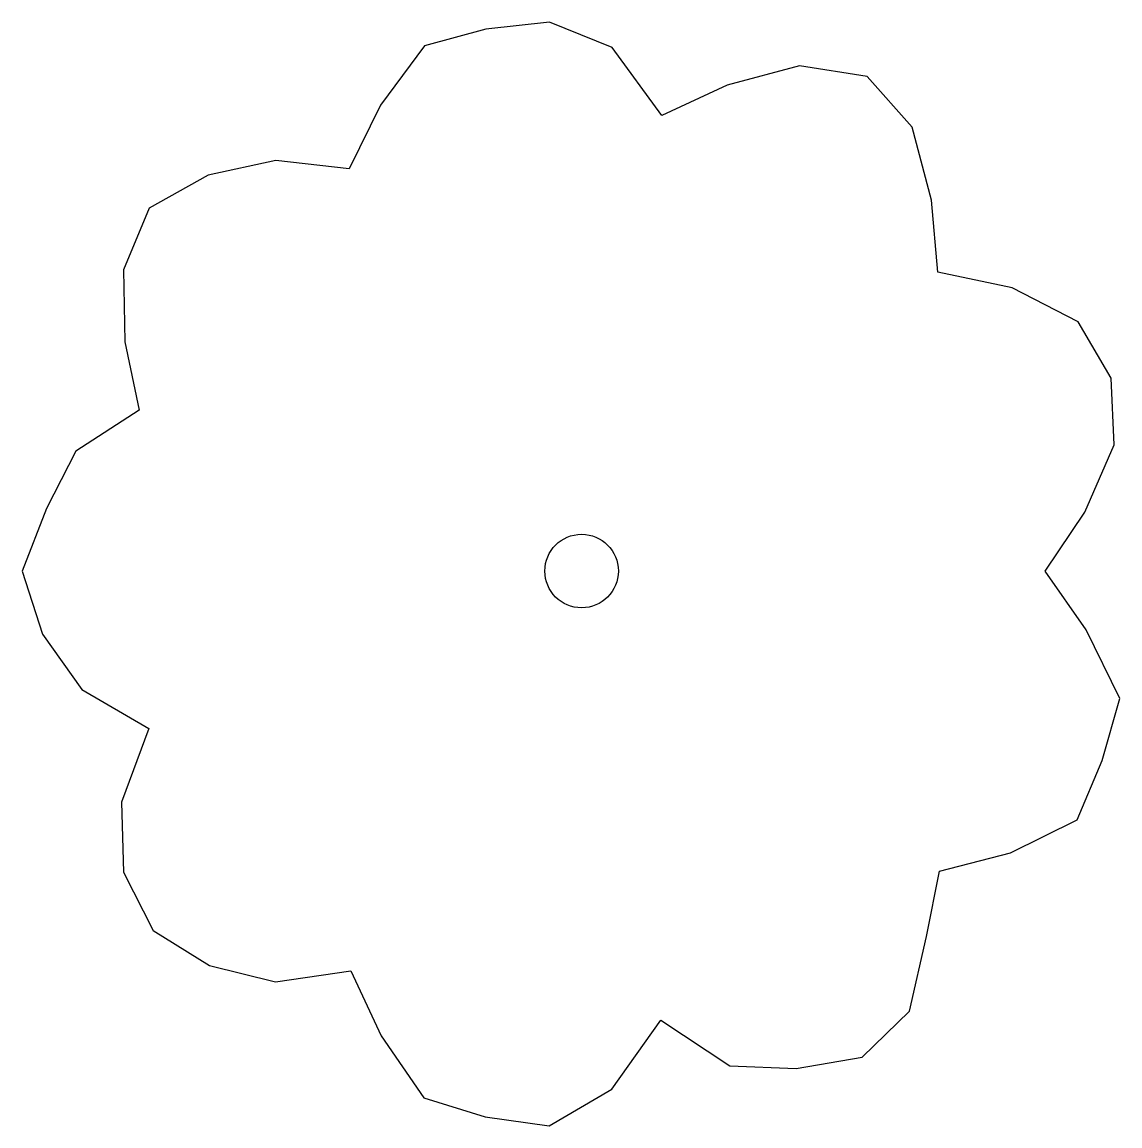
# Model space of a CAD drawing. Header units: metres. Extents: x -0.76 to 0.73, y -0.75 to 0.75.
import ezdxf

# ---------------------------------------------------------------- set-up
doc = ezdxf.new("R2010")
doc.units = ezdxf.units.M
doc.layers.add('XARCH-PLAN', color=2, linetype='Continuous')

# ---------------------------------------------------------------- blocks, each defined once
blk = doc.blocks.new('XA-Shrub')
blk.add_lwpolyline([(0.6303, 0), (0.6842, 0.08), (0.724, 0.1716), (0.7203, 0.2622), (0.6753, 0.3391), (0.5856, 0.3852), (0.4844, 0.4065), (0.4758, 0.5044), (0.4493, 0.6035), (0.3884, 0.6727), (0.2964, 0.6872), (0.1978, 0.6607), (0.1092, 0.6194), (0.0415, 0.7122), (-0.0435, 0.7466), (-0.13, 0.7371), (-0.2138, 0.7141), (-0.2734, 0.6338), (-0.3159, 0.5471), (-0.4156, 0.5582), (-0.5079, 0.5383), (-0.5881, 0.4934), (-0.6229, 0.4097), (-0.6211, 0.3119), (-0.6018, 0.219), (-0.6879, 0.163), (-0.7274, 0.085), (-0.7608, 0), (-0.7329, -0.0857), (-0.6797, -0.1611), (-0.5884, -0.2142), (-0.6257, -0.3142), (-0.6231, -0.4098), (-0.5825, -0.4888), (-0.506, -0.5363), (-0.416, -0.5588), (-0.3139, -0.5437), (-0.2727, -0.6323), (-0.2145, -0.7166), (-0.1309, -0.7422), (-0.044, -0.7547), (0.0411, -0.7048), (0.1077, -0.6108), (0.2014, -0.6728), (0.2919, -0.6766), (0.3816, -0.661), (0.4458, -0.5988), (0.4689, -0.497), (0.4865, -0.4082), (0.583, -0.3835), (0.674, -0.3385), (0.7077, -0.2576), (0.732, -0.1735), (0.6861, -0.0802)], close=True)
blk.add_circle((0, 0), 0.05)

msp = doc.modelspace()

# ---------------------------------------------------------------- block references
at = {"layer": 'XARCH-PLAN'}
msp.add_blockref('XA-Shrub', (0, 0), dxfattribs=at)

doc.saveas('drawing.dxf')
